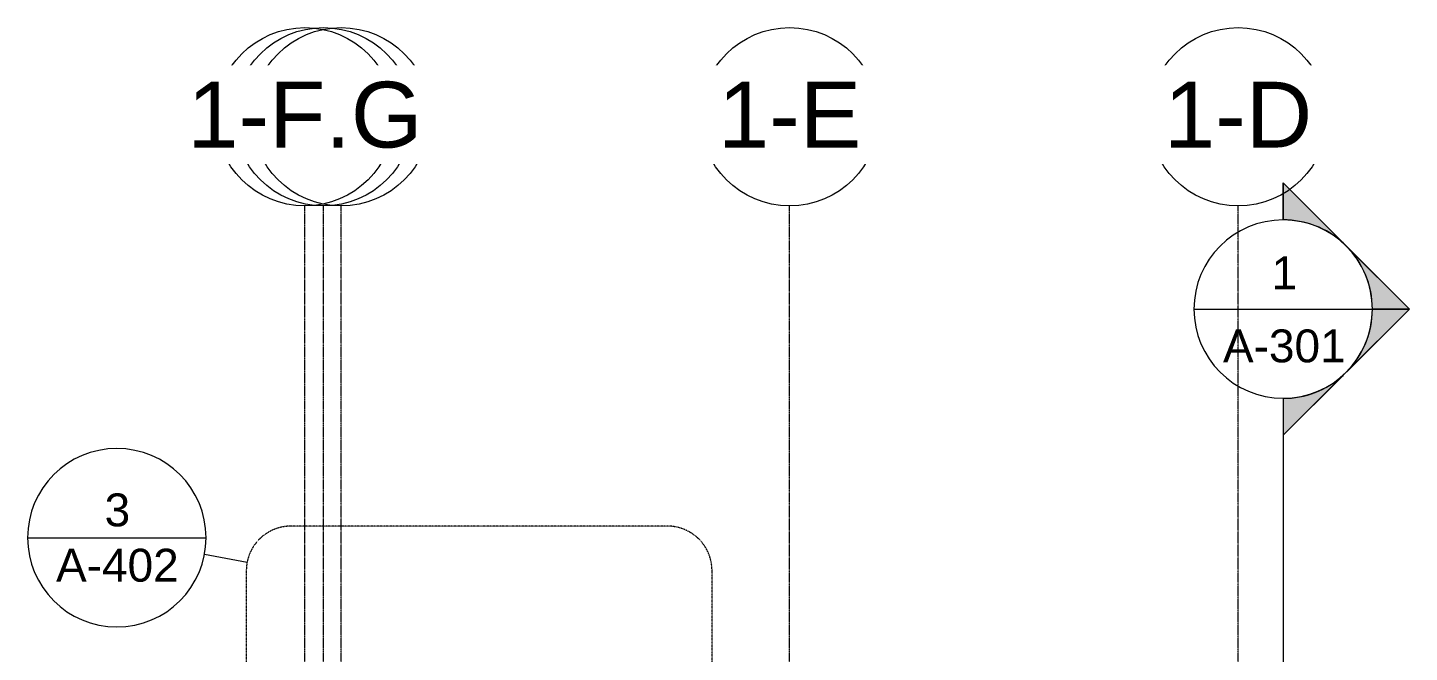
# Model space of a CAD drawing. Header units: inches. Extents: x -54880 to -186, y -132 to 853.
# Drawn here: x -17096 to -16352, y 408 to 745 of the extents above; entities that cross this region are included whole.
import ezdxf

# ---------------------------------------------------------------- set-up
doc = ezdxf.new("R2010")
doc.units = ezdxf.units.IN
doc.header["$MEASUREMENT"] = 0
doc.linetypes.add('Dash Dot 3_16_', pattern=[0.3125, 0.1875, -0.0625, 0, -0.0625])
doc.linetypes.add('Grid Line 1_2_', pattern=[0.875, 0.5, -0.125, 0.125, -0.125])
for name, color, linetype, lineweight in [('A-ANNO-SYMB', 150, 'Continuous', 9), ('G-ANNO-SYMB', 111, 'Continuous', 9), ('S-GRID', 1, 'Continuous', 9), ('S-GRID-IDEN', 1, 'Continuous', 9)]:
    doc.layers.add(name, color=color, linetype=linetype, lineweight=lineweight)
doc.styles.add('Arial', font='arial.ttf', dxfattribs={"height": 35.407186})
doc.styles.add('Arial_1', font='arial.ttf', dxfattribs={"height": 17.703593})

# ---------------------------------------------------------------- blocks, each defined once
blk = doc.blocks.new('Grid - Grid Head - Circle-14747-Section 1')
at = {"layer": 'S-GRID-IDEN'}
blk.add_circle((21143.8, 696.66), 48, dxfattribs=at)
blk = doc.blocks.new('Section - Section Head - Filled-1526-Section 1')
at = {"layer": 'G-ANNO-SYMB'}
h = blk.add_hatch(color=256, dxfattribs=at)
edge = h.paths.add_edge_path(flags=0)
edge.add_arc((22069.39, 593.16), 48.06, 47.9216, 90)
edge.add_line((22069.39, 641.22), (22069.39, 661.04))
edge.add_line((22069.39, 661.04), (22101.6, 628.83))
h = blk.add_hatch(color=256, dxfattribs=at)
edge = h.paths.add_edge_path(flags=0)
edge.add_line((22103.33, 627.1), (22137.27, 593.16))
edge.add_line((22137.27, 593.16), (22117.39, 593.16))
edge.add_arc((22069.39, 593.16), 48, 360, 405)
h = blk.add_hatch(color=256, dxfattribs=at)
edge = h.paths.add_edge_path(flags=0)
edge.add_arc((22069.39, 593.16), 48, 315, 360)
edge.add_line((22117.39, 593.16), (22137.27, 593.16))
edge.add_line((22137.27, 593.16), (22103.33, 559.22))
h = blk.add_hatch(color=256, dxfattribs=at)
edge = h.paths.add_edge_path(flags=0)
edge.add_line((22101.6, 557.48), (22069.39, 525.27))
edge.add_line((22069.39, 525.27), (22069.39, 545.09))
edge.add_arc((22069.39, 593.16), 48.06, 270, 312.0784)
for p, q in [((22137.27, 593.16), (22069.39, 661.04)), ((22069.39, 641.16), (22069.39, 661.04)), ((22101.6, 628.83), (22069.39, 661.04)), ((22069.39, 661.04), (22069.39, 641.22)), ((22137.27, 593.16), (22103.33, 627.1)), ((22137.27, 593.16), (22069.39, 525.27)), ((22103.33, 559.22), (22137.27, 593.16)), ((22117.39, 593.16), (22137.27, 593.16)), ((22137.27, 593.16), (22117.39, 593.16)), ((22069.39, 525.27), (22101.6, 557.48)), ((22069.39, 545.16), (22069.39, 525.27)), ((22069.39, 545.09), (22069.39, 525.27))]:
    blk.add_line(p, q, dxfattribs=at)
for radius, start, end in [(48, 90, 270), (48.06, 47.9216, 90), (48, 270, 90), (48, 360, 45), (48, 315, 360), (48.06, 270, 312.0784)]:
    blk.add_arc((22069.39, 593.16), radius, start, end, dxfattribs=at)
blk = doc.blocks.new('Section - Callout Head-19020-Section 1')
at = {"layer": 'A-ANNO-SYMB'}
blk.add_line((22474.62, 462.29), (22570.62, 462.29), dxfattribs=at)
for start, end in [(0, 180), (180, 360)]:
    blk.add_arc((22522.62, 462.29), 48, start, end, dxfattribs=at)

msp = doc.modelspace()

# ---------------------------------------------------------------- linework, layer by layer
at = {"layer": 'A-ANNO-SYMB', "linetype": 'Dash Dot 3_16_'}
for p, q in [((-16751.46326, 476.37303), (-16953.98536, 476.37303)), ((-16977.98536, 452.37303), (-16977.98536, -12.42758)), ((-16727.46326, -12.42758), (-16727.46326, 452.37303))]:
    msp.add_line(p, q, dxfattribs=at)
at = {"layer": 'A-ANNO-SYMB'}
msp.add_line((-16977.56465, 456.84707), (-17000.45103, 461.18963), dxfattribs=at)
at = {"layer": 'A-ANNO-SYMB', "linetype": 'Dash Dot 3_16_'}
for centre, start, end in [((-16953.98536, 452.37303), 90, 180), ((-16751.46326, 452.37303), 0, 90)]:
    msp.add_arc(centre, 24, start, end, dxfattribs=at)
at = {"layer": 'G-ANNO-SYMB'}
for p, q in [((-16468.23908, 593.15708), (-16372.23908, 593.15708)), ((-16420.23908, 545.15708), (-16420.23908, -54.81697))]:
    msp.add_line(p, q, dxfattribs=at)
at = {"layer": 'S-GRID', "linetype": 'Grid Line 1_2_'}
for p, q in [((-16946.45888, -132), (-16946.45888, 648.65882)), ((-16936.45888, -132), (-16936.45888, 648.65882)), ((-16926.95888, -132), (-16926.95888, 648.65882)), ((-16685.70888, -132), (-16685.70888, 648.65882)), ((-16685.70888, -132), (-16685.70888, 648.65882)), ((-16444.45888, -132), (-16444.45888, 648.65882)), ((-16444.45888, -132), (-16444.45888, 648.65882))]:
    msp.add_line(p, q, dxfattribs=at)

# ---------------------------------------------------------------- block references
at = {"layer": 'A-ANNO-SYMB'}
msp.add_blockref('Section - Callout Head-19020-Section 1', (-39570.231, 7.84536), dxfattribs=at)
at = {"layer": 'G-ANNO-SYMB'}
msp.add_blockref('Section - Section Head - Filled-1526-Section 1', (-38489.62753, 0), dxfattribs=at)
at = {"layer": 'S-GRID-IDEN'}
for p in [(-38070.76169, 0), (-37829.51169, 0), (-37588.26169, 0)]:
    msp.add_blockref('Grid - Grid Head - Circle-14747-Section 1', p, dxfattribs=at)

# ---------------------------------------------------------------- texts
at = {"layer": 'A-ANNO-SYMB', "attachment_point": 2, "line_spacing_factor": 0.938532, "style": 'Arial_1'}
for s, insert, char_height, width in [('3', (-17047.33277, 493.95531), 17.70359, 16.416), ('A-402', (-17047.33277, 464.19059), 17.703593, 78.624)]:
    msp.add_mtext(s, dxfattribs=dict(at, insert=insert, char_height=char_height, width=width))
at = {"layer": 'G-ANNO-SYMB', "attachment_point": 2, "line_spacing_factor": 0.938532, "style": 'Arial_1'}
for s, insert, char_height, width in [('1', (-16419.62434, 621.49532), 17.70359, 16.416), ('A-301', (-16419.62434, 582.22284), 17.703593, 78.624)]:
    msp.add_mtext(s, dxfattribs=dict(at, insert=insert, char_height=char_height, width=width))

# ---------------------------------------------------------------- next in the draw order: texts
at = {"layer": 'S-GRID-IDEN', "char_height": 35.407186, "width": 85.104, "attachment_point": 2, "line_spacing_factor": 0.938532, "style": 'Arial', "bg_fill": 3, "box_fill_scale": 1.25, "bg_fill_color": 0, "bg_fill_transparency": 0}
for s, insert in [('3-8', (-16926.9681, 715.53256)), ('3-7', (-16685.7181, 715.53256)), ('3-6', (-16444.4681, 715.53256))]:
    msp.add_mtext(s, dxfattribs=dict(at, insert=insert))

# ---------------------------------------------------------------- next in the draw order: block references
at = {"layer": 'S-GRID-IDEN'}
for p in [(-38080.26169, 0), (-37829.51169, 0), (-37588.26169, 0)]:
    msp.add_blockref('Grid - Grid Head - Circle-14747-Section 1', p, dxfattribs=at)

# ---------------------------------------------------------------- next in the draw order: texts
at = {"layer": 'S-GRID-IDEN', "char_height": 35.407186, "attachment_point": 2, "line_spacing_factor": 0.938532, "style": 'Arial', "bg_fill": 3, "box_fill_scale": 1.25, "bg_fill_color": 0, "bg_fill_transparency": 0}
for s, insert, width in [('1-F', (-16936.4681, 715.53256), 88.128), ('1-E', (-16685.7181, 715.53256), 91.584), ('1-D', (-16444.4681, 715.53256), 94.608)]:
    msp.add_mtext(s, dxfattribs=dict(at, insert=insert, width=width))

# ---------------------------------------------------------------- next in the draw order: block references
at = {"layer": 'S-GRID-IDEN'}
msp.add_blockref('Grid - Grid Head - Circle-14747-Section 1', (-38090.26169, 0), dxfattribs=at)

# ---------------------------------------------------------------- next in the draw order: texts
at = {"layer": 'S-GRID-IDEN', "insert": (-16946.4681, 715.53256), "char_height": 35.407186, "width": 150.336, "attachment_point": 2, "line_spacing_factor": 0.938532, "style": 'Arial', "bg_fill": 3, "box_fill_scale": 1.25, "bg_fill_color": 0, "bg_fill_transparency": 0}
msp.add_mtext('1-F.G', dxfattribs=at)

doc.saveas('drawing.dxf')
